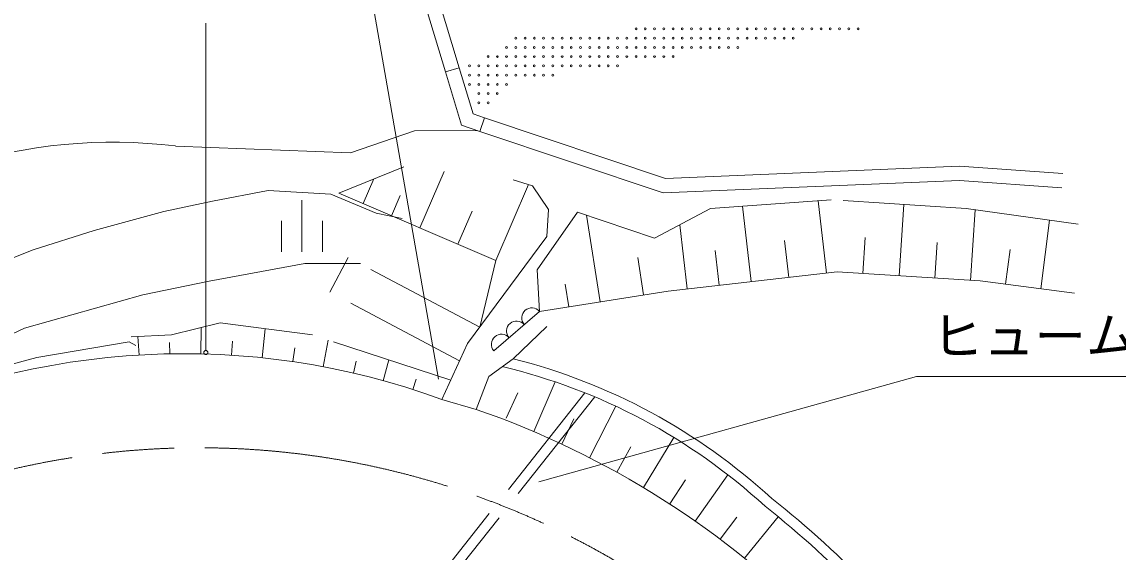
# Model space of a CAD drawing. Units: millimetres, scale not verified. Extents: x 40000 to 680000, y 20000 to 380000.
# Drawn here: x 267570 to 320902, y 294035 to 319841 of the extents above; entities that cross this region are included whole.
import ezdxf
from ezdxf.enums import TextEntityAlignment as Align

# ---------------------------------------------------------------- set-up
doc = ezdxf.new("R2010")
doc.units = ezdxf.units.MM
doc.header["$LTSCALE"] = 1000
doc.linetypes.add('CHAIN', pattern=[18.5, 12, -1.5, 3.5, -1.5])
doc.linetypes.add('DASHED', pattern=[7.5, 6, -1.5])
for name, color, linetype, lineweight in [('M-BGD', 7, 'Continuous', 13), ('M-BMK', 2, 'CHAIN', 13), ('M-STR-HTXT', 7, 'Continuous', 13)]:
    doc.layers.add(name, color=color, linetype=linetype, lineweight=lineweight)
doc.styles.add('ＭＳ ゴシック', font='')
doc.styles.get('ＭＳ ゴシック').set_extended_font_data('MS Gothic')

# ---------------------------------------------------------------- blocks, each defined once
blk = doc.blocks.new('荒地')
at = {"color": 7, "linetype": 'Continuous', "lineweight": 13}
for p, q in [((0, 0), (0, 2.5)), ((-1, 1.5), (-1, 0)), ((1, 1.5), (1, 0))]:
    blk.add_line(p, q, dxfattribs=at)
blk = doc.blocks.new('open_arrow')
at = {"color": 0, "linetype": 'Continuous', "lineweight": -2}
blk.add_lwpolyline([(7.5, 1.25), (0, 0), (7.5, -1.25)], dxfattribs=at)

msp = doc.modelspace()

# ---------------------------------------------------------------- linework, layer by layer
at = {"layer": 'M-BGD'}
for p, q in [((287594, 321775), (288850, 317614)), ((286924, 321573), (288180, 317411)), ((288850, 317614), (288180, 317411)), ((290072, 315178), (289850, 314514)), ((290072, 315178), (298877, 312224)), ((283552, 313475), (286675, 314540)), ((286675, 314540), (289720, 314557)), ((289850, 314514), (298777, 311519)), ((275044, 313801), (283552, 313475)), ((282992, 311513), (286155, 312786)), ((286933, 309818), (288110, 312554)), ((298877, 312224), (313193, 312815)), ((313193, 312815), (318221, 312461)), ((284177, 311003), (284690, 312196)), ((292416, 311868), (291471, 312156)), ((298777, 311519), (313182, 312114)), ((313182, 312114), (318171, 311762)), ((282992, 311513), (290633, 308226)), ((290633, 308226), (292224, 311927)), ((293196, 310718), (292416, 311868)), ((285555, 310410), (285977, 311393)), ((306718, 307616), (306318, 311137)), ((310252, 307483), (310474, 310954)), ((288783, 309022), (289475, 310631)), ((294598, 310586), (292639, 307775)), ((293114, 309403), (293196, 310718)), ((295711, 306220), (295047, 310433)), ((303047, 307198), (302630, 310870)), ((313723, 307262), (313942, 310696)), ((299930, 306844), (299575, 309961)), ((317138, 306852), (317568, 310186)), ((289253, 304186), (293114, 309403)), ((308484, 307596), (308596, 309348)), ((304883, 307407), (304678, 309205)), ((311987, 307372), (312098, 309099)), ((297817, 306551), (297530, 308380)), ((301488, 307021), (301295, 308718)), ((315432, 307072), (315649, 308758)), ((283109, 308074), (284041, 308074)), ((290633, 308226), (289842, 304983)), ((292639, 307775), (292747, 305753)), ((299008, 306739), (307240, 307675)), ((307240, 307675), (314191, 307232)), ((314191, 307232), (318775, 306640)), ((292747, 305753), (299008, 306739)), ((294172, 305977), (294001, 307069)), ((292747, 305753), (290529, 303830)), ((276267, 303683), (276296, 304968)), ((279260, 303492), (279409, 304910)), ((291471, 303447), (293114, 305008)), ((273269, 303627), (273215, 304525)), ((274767, 303685), (274757, 304232)), ((277766, 303618), (277809, 304294)), ((282228, 303057), (282473, 304356)), ((288006, 301464), (289253, 304186)), ((280749, 303305), (280848, 303984)), ((283696, 302748), (283829, 303325)), ((285149, 302379), (285428, 303389)), ((290280, 302584), (291471, 303447)), ((286587, 301951), (286745, 302445)), ((289677, 300980), (290280, 302584)), ((292475, 299898), (293510, 302323)), ((288006, 301464), (289677, 300980)), ((291127, 300557), (291705, 301792)), ((295191, 298626), (296471, 301132)), ((293844, 299286), (294421, 300520)), ((297814, 297171), (299284, 299618)), ((296515, 297921), (297202, 299160)), ((300330, 295538), (301911, 297801)), ((299086, 296376), (299850, 297554)), ((301544, 294658), (302349, 295729)), ((302728, 293737), (304358, 295759))]:
    msp.add_line(p, q, dxfattribs=at)
at = {"layer": 'M-BGD', "linetype": 'DASHED'}
for p, q in [((288180, 317411), (288965, 314811)), ((288850, 317614), (289531, 315359)), ((289531, 315359), (290072, 315178)), ((288965, 314811), (289850, 314514)), ((306949, 311183), (301072, 310757)), ((313508, 310757), (306949, 311183)), ((298346, 309309), (294598, 310586)), ((301072, 310757), (298346, 309309)), ((318960, 309990), (313508, 310757)), ((283446, 308377), (282551, 306691)), ((289842, 304983), (283446, 308377)), ((288866, 303341), (282551, 306691)), ((277220, 305199), (274854, 304607)), ((281706, 304607), (277220, 305199)), ((274854, 304607), (272882, 304508)), ((288437, 302405), (281706, 304607)), ((294964, 301786), (287316, 292135)), ((295445, 301588), (287867, 292025))]:
    msp.add_line(p, q, dxfattribs=at)
at = {"layer": 'M-BGD'}
for points in [[(276844, 311122), (279553, 311630), (282601, 311461), (284803, 310529), (286073, 310275)], [(276844, 311122), (274473, 310614), (271087, 309683), (268123, 308751), (266853, 308243), (264821, 307227), (258217, 302232), (254153, 299861), (252460, 298507), (252460, 298168)], [(276675, 307227), (281331, 308074), (283109, 308074)], [(276675, 307227), (273457, 306550), (267700, 304941), (253307, 298168)], [(246195, 294697), (248735, 295797), (249835, 296136), (253391, 297745), (254577, 298422), (264483, 302486), (268293, 303502), (272780, 304264), (273119, 304095)]]:
    msp.add_lwpolyline(points, dxfattribs=at)
for centre, radius in [((297450, 319501), 45), ((297901, 319501), 45), ((298350, 319500), 45), ((298801, 319501), 45), ((299251, 319501), 45), ((299701, 319500), 45), ((300151, 319501), 45), ((300600, 319501), 45), ((301051, 319500), 45), ((301501, 319500), 45), ((301950, 319500), 45), ((302400, 319501), 45), ((302851, 319500), 45), ((303300, 319500), 45), ((303751, 319501), 45), ((304201, 319500), 45), ((304650, 319500), 45), ((305101, 319501), 45), ((305550, 319501), 45), ((306001, 319500), 45), ((306451, 319501), 45), ((306900, 319501), 45), ((307351, 319500), 45), ((307801, 319501), 45), ((308250, 319501), 45), ((291601, 319051), 45), ((292050, 319051), 45), ((292501, 319050), 45), ((292950, 319050), 45), ((293400, 319051), 45), ((293851, 319051), 45), ((294300, 319050), 45), ((294751, 319051), 45), ((295201, 319051), 45), ((295650, 319050), 45), ((296101, 319050), 45), ((296550, 319051), 45), ((297001, 319050), 45), ((297451, 319050), 45), ((297900, 319050), 45), ((298350, 319051), 45), ((298801, 319050), 45), ((299250, 319050), 45), ((299701, 319051), 45), ((300151, 319050), 45), ((300600, 319050), 45), ((301051, 319051), 45), ((301500, 319051), 45), ((301951, 319050), 45), ((302401, 319051), 45), ((302850, 319051), 45), ((303301, 319050), 45), ((303751, 319051), 45), ((304200, 319051), 45), ((304650, 319051), 45), ((305101, 319050), 45), ((291151, 318601), 45), ((291600, 318600), 45), ((292051, 318600), 45), ((292500, 318600), 45), ((292950, 318601), 45), ((293401, 318600), 45), ((293850, 318600), 45), ((294300, 318601), 45), ((294751, 318600), 45), ((295200, 318600), 45), ((295651, 318601), 45), ((296101, 318600), 45), ((296550, 318600), 45), ((297001, 318601), 45), ((297450, 318601), 45), ((297901, 318600), 45), ((298351, 318601), 45), ((298800, 318601), 45), ((299251, 318600), 45), ((299701, 318601), 45), ((300150, 318601), 45), ((300600, 318601), 45), ((301051, 318600), 45), ((301500, 318601), 45), ((301951, 318601), 45), ((302400, 318600), 45), ((290250, 318151), 45), ((290701, 318150), 45), ((291150, 318150), 45), ((291601, 318151), 45), ((292051, 318150), 45), ((292500, 318150), 45), ((292951, 318151), 45), ((293400, 318151), 45), ((293851, 318150), 45), ((294301, 318151), 45), ((294750, 318151), 45), ((295201, 318150), 45), ((295651, 318151), 45), ((296100, 318151), 45), ((296550, 318151), 45), ((297001, 318150), 45), ((297450, 318151), 45), ((297901, 318151), 45), ((298350, 318150), 45), ((298800, 318150), 45), ((299251, 318151), 45), ((289350, 317701), 45), ((289801, 317700), 45), ((290251, 317701), 45), ((290700, 317701), 45), ((291151, 317700), 45), ((291601, 317701), 45), ((292050, 317701), 45), ((292500, 317701), 45), ((292951, 317700), 45), ((293400, 317701), 45), ((293851, 317701), 45), ((294300, 317700), 45), ((294750, 317700), 45), ((295201, 317701), 45), ((295650, 317700), 45), ((296101, 317700), 45), ((296551, 317701), 45), ((289350, 317250), 45), ((289351, 316800), 45), ((289801, 317251), 45), ((289801, 316801), 45), ((290250, 317250), 45), ((290250, 316801), 45), ((290700, 317250), 45), ((290701, 316800), 45), ((291150, 316800), 45), ((291151, 317251), 45), ((291600, 317250), 45), ((292051, 317250), 45), ((292501, 317251), 45), ((292950, 317251), 45), ((293401, 317250), 45), ((289800, 316350), 45), ((290251, 316350), 45), ((290700, 316351), 45), ((289801, 315901), 45), ((290251, 315900), 45), ((276517, 303748), 100)]:
    msp.add_circle(centre, radius, dxfattribs=at)
for centre, radius, start, end in [((271990, 288882), 25106, 83.013, 132.3291), ((292378, 305433), 489, 40.9144, 220.9144), ((291638, 304792), 489, 40.9144, 220.9144), ((290899, 304151), 489, 40.9144, 220.9144), ((275446, 267179), 36513, 69.8815, 116.0497), ((284300, 275151), 28691, 47.3844, 76.6189), ((284300, 275151), 29191, 47.4228, 75.7798), ((275346, 259780), 43622, 44.3293, 70.8206), ((276626, 261754), 44380, 34.5685, 51.8329), ((276626, 261754), 43880, 34.5685, 51.8581)]:
    msp.add_arc(centre, radius, start, end, dxfattribs=at)
at = {"layer": 'M-BMK'}
msp.add_arc((276187, 259112), 40000, 45.9036, 112.5588, dxfattribs=at)
at = {"layer": 'M-STR-HTXT'}
for p, q in [((287833, 302449), (280839, 342466)), ((276517, 303848), (276517, 319777))]:
    msp.add_line(p, q, dxfattribs=at)
msp.add_lwpolyline([(292714, 297448), (311090, 302582), (343988, 302582)], dxfattribs=at)

# ---------------------------------------------------------------- block references
at = {"layer": 'M-BGD', "xscale": 1000, "yscale": 1000, "rotation": 1e-05}
msp.add_blockref('荒地', (281193, 308658), dxfattribs=at)
at = {"layer": 'M-STR-HTXT'}
for p, rotation in [((276517, 303848), 90), ((292714, 297448), 15.6)]:
    msp.add_blockref('open_arrow', p, dxfattribs=dict(at, rotation=rotation))

# ---------------------------------------------------------------- texts
at = {"layer": 'M-STR-HTXT', "style": 'ＭＳ ゴシック'}
msp.add_text('ヒューム管', height=1833, dxfattribs=at).set_placement((311840, 303082), align=Align.BOTTOM_LEFT)

doc.saveas('drawing.dxf')
